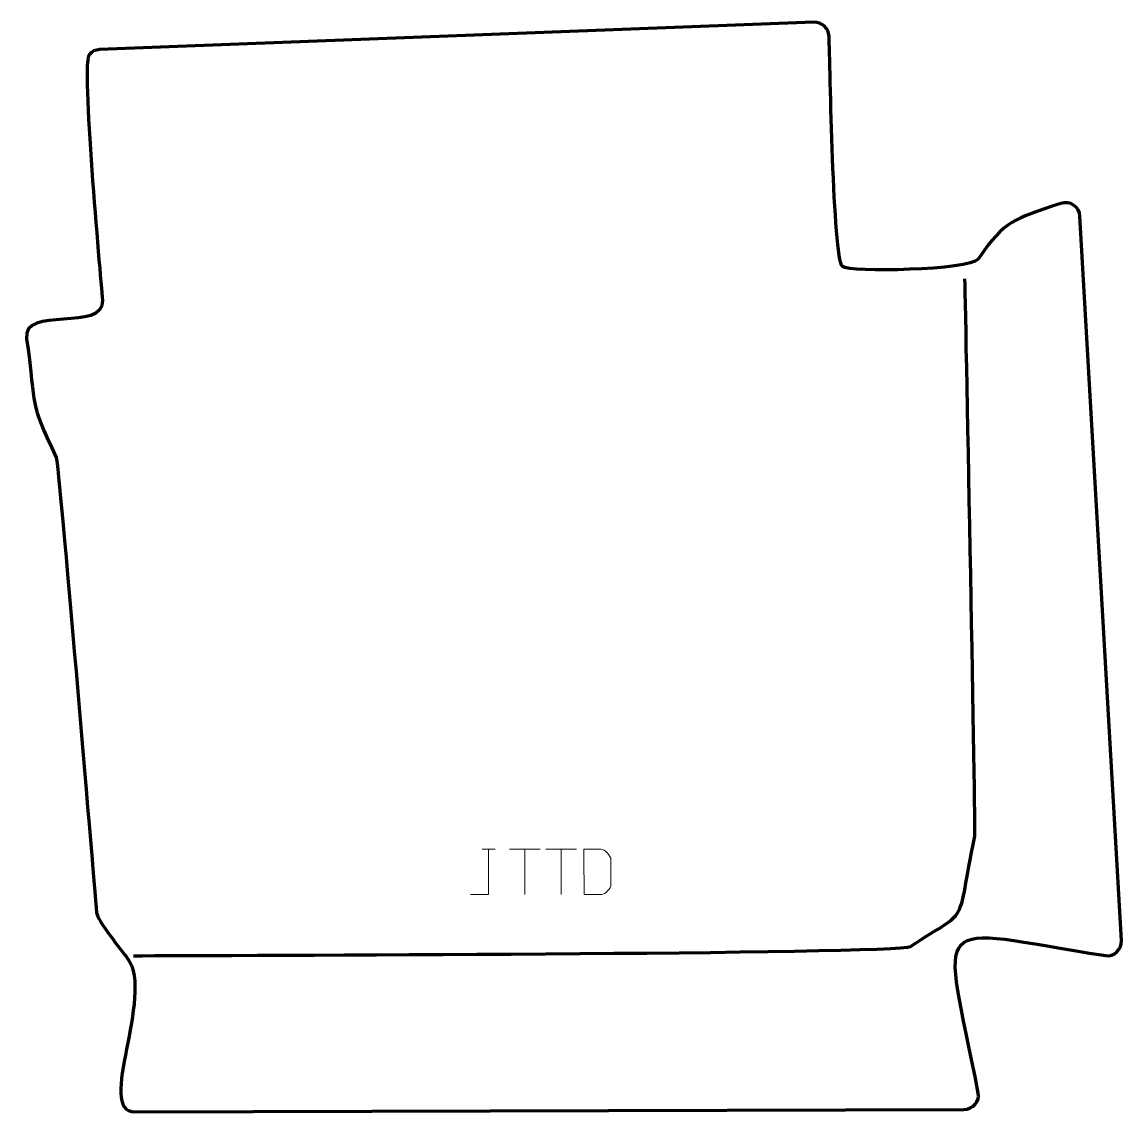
# Model space of a CAD drawing. Header units: millimetres. Extents: x -304 to 302, y -300 to 301.
import ezdxf

# ---------------------------------------------------------------- set-up
doc = ezdxf.new("R2010")
doc.units = ezdxf.units.MM
doc.header["$MEASUREMENT"] = 0
for name, color, linetype in [('layer 1', 7, 'Continuous'), ('layer 2', 7, 'Continuous'), ('layer 3', 7, 'Continuous')]:
    doc.layers.add(name, color=color, linetype=linetype)

msp = doc.modelspace()

# ---------------------------------------------------------------- linework, layer by layer
at = {"layer": 'layer 1', "color": 250, "lineweight": 9}
for points, knots in [([(-57.0752, -180.499), (-57.0752, -180.499), (-47.0532, -180.499), (-47.0532, -180.499), (-47.0532, -180.499), (-47.0532, -180.499), (-47.0532, -155.5454), (-47.0532, -155.5454)], [0, 0, 0, 0, 0.33333333, 0.33333333, 0.33333333, 0.33333333, 1, 1, 1, 1]), ([(5.5545, -180.4708), (7.8863, -180.4704), (12.8365, -180.4944), (15.168, -180.4947), (15.168, -180.4947), (17.093, -180.6001), (20.4116, -177.0585), (20.4004, -175.0412), (20.4004, -175.0412), (20.4, -169.2711), (20.4, -167.1014), (20.4004, -161.3321), (20.4004, -161.3321), (20.3961, -159.194), (17.0216, -155.5339), (14.8692, -155.5474), (14.8692, -155.5474), (12.5435, -155.5474), (7.8192, -155.5474), (5.4931, -155.5474), (5.4931, -155.5474), (5.4935, -161.2943), (5.5548, -174.7235), (5.5545, -180.4708)], [0, 0, 0, 0, 0.14285714, 0.14285714, 0.14285714, 0.14285714, 0.28571429, 0.28571429, 0.28571429, 0.28571429, 0.42857143, 0.42857143, 0.42857143, 0.42857143, 0.57142857, 0.57142857, 0.57142857, 0.57142857, 0.71428571, 0.71428571, 0.71428571, 0.71428571, 1, 1, 1, 1])]:
    msp.add_open_spline(points, degree=3, knots=knots, dxfattribs=at)
for points in [[(-50.6373, -155.5454), (-50.6373, -155.5454), (-43.4691, -155.5454), (-43.4691, -155.5454)], [(-35.5468, -155.5689), (-35.5468, -155.5689), (-18.5596, -155.5689), (-18.5596, -155.5689)], [(-27.053, -180.4989), (-27.053, -180.4989), (-27.053, -155.5454), (-27.053, -155.5454)], [(-15.5468, -155.5689), (-15.5468, -155.5689), (1.4404, -155.5689), (1.4404, -155.5689)], [(-7.053, -180.4989), (-7.053, -180.4989), (-7.053, -155.5454), (-7.053, -155.5454)]]:
    msp.add_open_spline(points, degree=3, dxfattribs=at)
at = {"layer": 'layer 2', "color": 230, "lineweight": 200}
msp.add_open_spline([(-261.4176, 285.2771), (-261.4176, 285.2771), (132.2693, 300.3537), (132.2693, 300.3537), (132.2693, 300.3537), (136.6681, 300.5221), (140.394, 297.0762), (140.5691, 292.6777), (140.5691, 292.6777), (141.1746, 277.4644), (142.6949, 170.5667), (147.9778, 165.707), (147.9778, 165.707), (151.5718, 162.4009), (218.3417, 163.5459), (222.6829, 169.7475), (222.6829, 169.7475), (238.1109, 191.787), (241.9274, 191.4588), (268.2993, 200.4921), (268.2993, 200.4921), (273.3336, 202.2165), (278.5745, 198.694), (278.8787, 193.3812), (278.8787, 193.3812), (278.8787, 193.3812), (301.7361, -205.7895), (301.7361, -205.7895), (301.7361, -205.7895), (302.0262, -210.8552), (297.4758, -214.9173), (293.0588, -214.217), (293.0588, -214.217), (193.7118, -198.4662), (203.1098, -189.0887), (222.846, -290.025), (222.846, -290.025), (223.6927, -294.3555), (219.9072, -298.9875), (214.9297, -299.0022), (214.9297, -299.0022), (214.9297, -299.0022), (-241.9659, -300.359), (-241.9659, -300.359), (-241.9659, -300.359), (-263.8959, -300.4243), (-231.0102, -236.14), (-246.0316, -215.7111), (-246.0316, -215.7111), (-249.3068, -211.2569), (-262.7071, -194.849), (-263.0802, -190.5517), (-263.0802, -190.5517), (-265.1566, -166.6359), (-283.8056, 57.0354), (-285.3464, 60.3656), (-285.3464, 60.3656), (-300.8551, 93.8849), (-296.0218, 85.1051), (-301.6481, 125.8966), (-301.6481, 125.8966), (-304.2027, 144.4181), (-258.6193, 129.1133), (-259.8921, 147.0535), (-259.8921, 147.0535), (-261.0225, 162.9867), (-271.9213, 277.2094), (-267.0683, 282.623), (-267.0683, 282.623), (-265.5673, 284.2974), (-263.6647, 285.191), (-261.4176, 285.2771)], degree=3, knots=[0, 0, 0, 0, 0.05263158, 0.05263158, 0.05263158, 0.05263158, 0.10526316, 0.10526316, 0.10526316, 0.10526316, 0.15789474, 0.15789474, 0.15789474, 0.15789474, 0.21052632, 0.21052632, 0.21052632, 0.21052632, 0.26315789, 0.26315789, 0.26315789, 0.26315789, 0.31578947, 0.31578947, 0.31578947, 0.31578947, 0.36842105, 0.36842105, 0.36842105, 0.36842105, 0.42105263, 0.42105263, 0.42105263, 0.42105263, 0.47368421, 0.47368421, 0.47368421, 0.47368421, 0.52631579, 0.52631579, 0.52631579, 0.52631579, 0.57894737, 0.57894737, 0.57894737, 0.57894737, 0.63157895, 0.63157895, 0.63157895, 0.63157895, 0.68421053, 0.68421053, 0.68421053, 0.68421053, 0.73684211, 0.73684211, 0.73684211, 0.73684211, 0.78947368, 0.78947368, 0.78947368, 0.78947368, 0.84210526, 0.84210526, 0.84210526, 0.84210526, 0.89473684, 0.89473684, 0.89473684, 0.89473684, 1, 1, 1, 1], dxfattribs=at)
at = {"layer": 'layer 3', "color": 142, "lineweight": 200}
msp.add_open_spline([(-242.7762, -214.2789), (-201.3009, -213.9353), (178.854, -213.4994), (185.4918, -209.1281), (185.4918, -209.1281), (219.1902, -186.9361), (210.1635, -200.3735), (220.9013, -148.3428), (220.9013, -148.3428), (221.5534, -145.1829), (216.0062, 130.5273), (215.4821, 158.9597)], degree=3, knots=[0, 0, 0, 0, 0.25, 0.25, 0.25, 0.25, 0.5, 0.5, 0.5, 0.5, 1, 1, 1, 1], dxfattribs=at)

doc.saveas('drawing.dxf')
